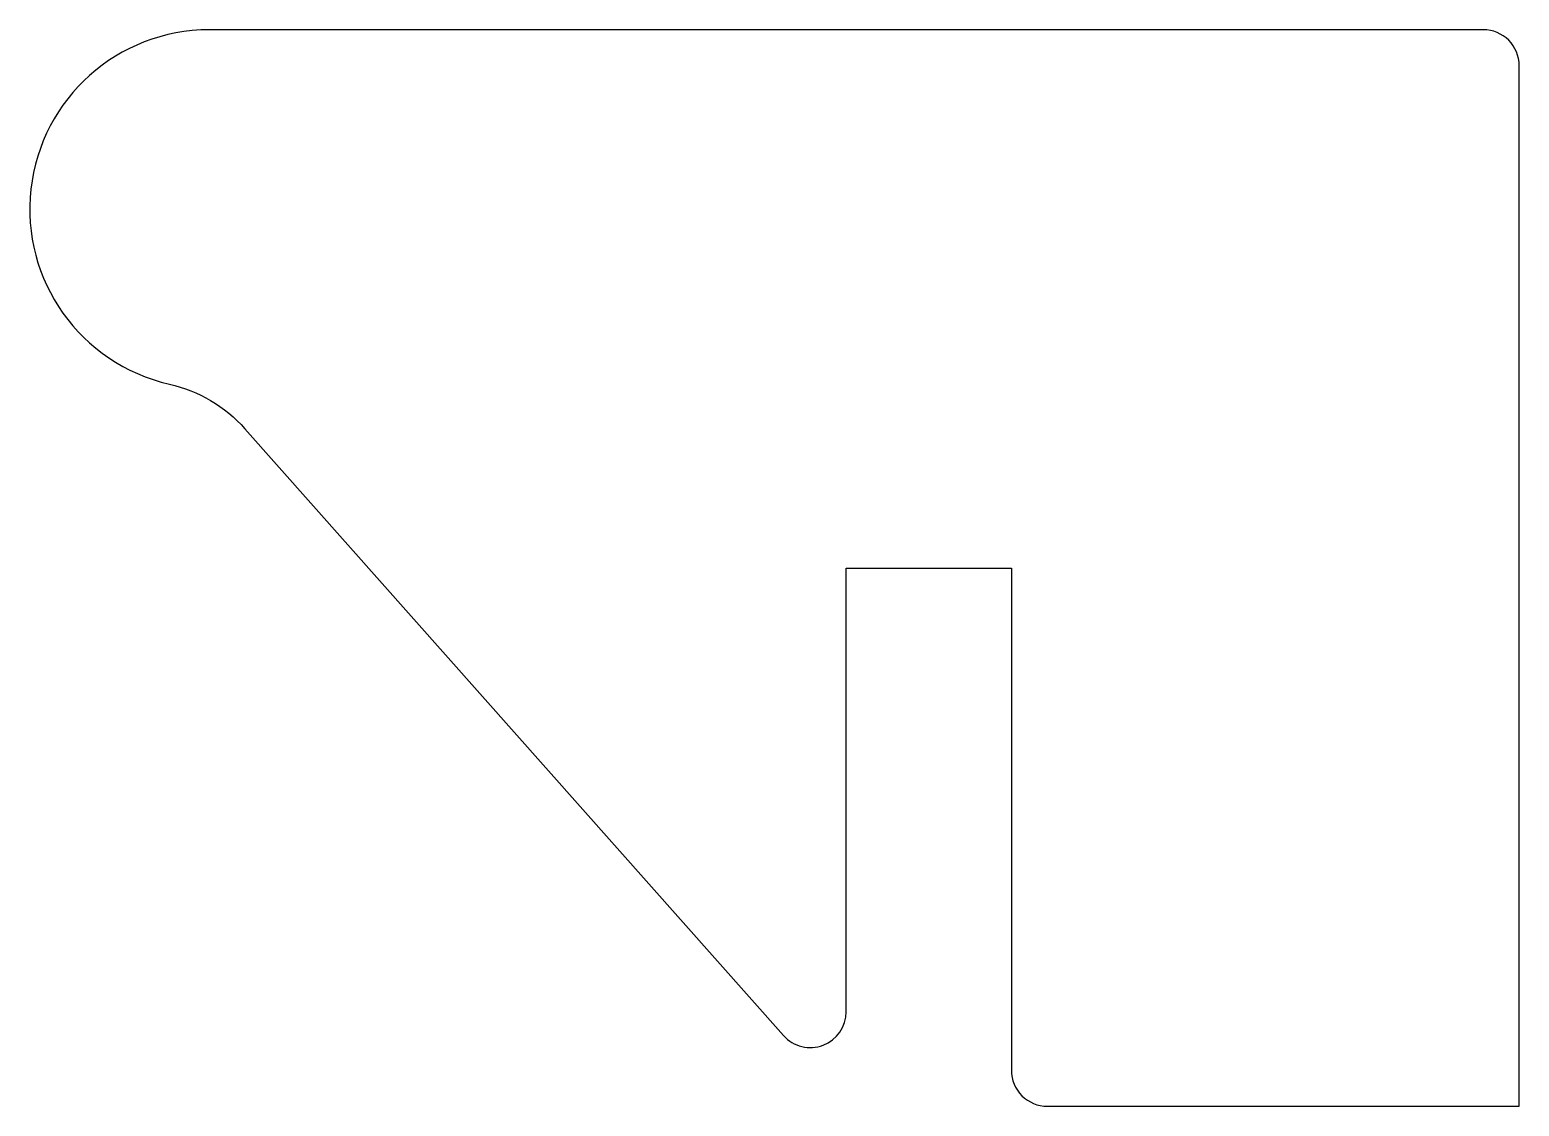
# Model space of a CAD drawing. Header units: millimetres. Extents: x -27.5 to 14, y -15 to 15.
import ezdxf

# ---------------------------------------------------------------- set-up
doc = ezdxf.new("R2010")
doc.units = ezdxf.units.MM

msp = doc.modelspace()

# ---------------------------------------------------------------- linework, layer by layer
msp.add_lwpolyline([(14, 14, 0.414214), (13, 15), (-22.5, 15, 0.893931), (-23.61, 5.125, -0.156546), (-21.506, 3.88), (-6.498, -13.031, 0.689924), (-4.75, -12.367), (-4.75, 0), (-0.15, 0), (-0.15, -14, 0.414214), (0.85, -15), (14, -15)], format="xyb", close=True)

doc.saveas('drawing.dxf')
